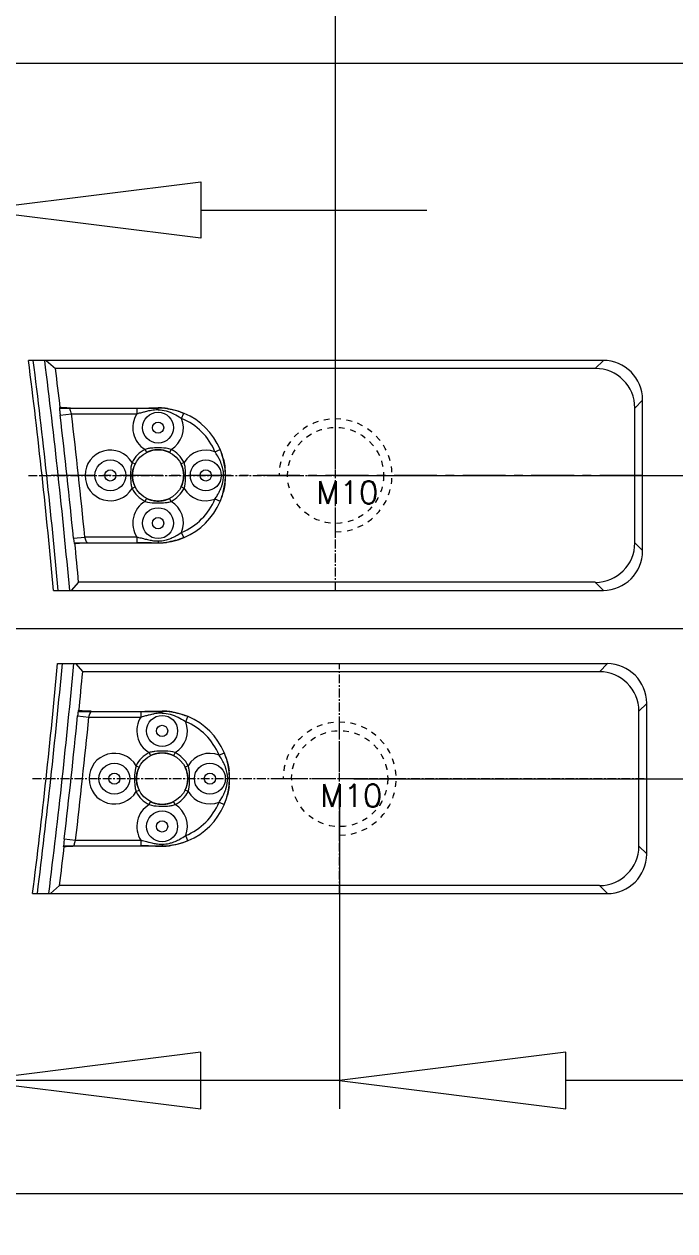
# Model space of a CAD drawing. Header units: millimetres. Extents: x 309 to 11345, y -1340 to 1318.
# Drawn here: x 1652.8 to 1710.4, y 800 to 906.7 of the extents above; entities that cross this region are included whole.
import ezdxf

# ---------------------------------------------------------------- set-up
doc = ezdxf.new("R2010")
doc.units = ezdxf.units.MM
doc.header["$LTSCALE"] = 16.334999
doc.set_wipeout_variables(frame=1)
for name, pattern in [('CENTER', [0.6, 0.375, -0.075, 0.075, -0.075]), ('DIVIDE', [31.75, 12.7, -6.35, 0, -6.35, 0, -6.35]), ('HIDDEN', [0.2, 0.1, -0.1]), ('点画线', [18, 12, -2, 2, -2])]:
    doc.linetypes.add(name, pattern=pattern)
doc.layers.get('0').update_dxf_attribs({"lineweight": 18})
for name, color, linetype, lineweight in [('DEFAULT_2', 8, 'HIDDEN', 18), ('screw', 33, 'Continuous', 13), ('中心线层', 1, '点画线', 18), ('尺寸线层', 3, 'Continuous', 18)]:
    doc.layers.add(name, color=color, linetype=linetype, lineweight=lineweight)
doc.styles.get("Standard").update_dxf_attribs({"font": 'txt.shx', "width": 0.8, "bigfont": 'gbcbig.shx'})
doc.styles.add('TXT', font='txt.shx', dxfattribs={"bigfont": 'gbcbig.shx'})
doc.dimstyles.new('STANDARD$0', dxfattribs={"dimscale": 2, "dimtxt": 3, "dimasz": 3, "dimexe": 1.25, "dimexo": 0.625, "dimgap": 0.5, "dimtad": 0, "dimdsep": 46, "dimtxsty": 'Standard', "dimblk": 'CLOSEDBLANK', "dimcen": 0, "dimdle": 6, "dimclrt": 2, "dimazin": 2, "dimtfac": 2, "dimtmove": 1, "dimatfit": 3, "dimfxl": 0, "dimtolj": 1, "dimarcsym": 0})

# ---------------------------------------------------------------- blocks, each defined once
blk = doc.blocks.new('screw_m10_g')
at = {"layer": 'screw', "color": 1, "linetype": 'CENTER', "ltscale": 0.310989}
for p, q in [((0, -5.5), (0, 5.5)), ((-5.5, 0), (5.5, 0))]:
    blk.add_line(p, q, dxfattribs=at)
at = {"layer": 'screw', "color": 33, "linetype": 'HIDDEN', "ltscale": 0.310989}
blk.add_circle((0, 0), 4.25, dxfattribs=at)
at = {"layer": 'screw', "color": 92, "linetype": 'HIDDEN', "ltscale": 0.310989}
blk.add_arc((0, 0), 5, 270, 180, dxfattribs=at)
at = {"layer": 'screw', "color": 6, "style": 'TXT'}
blk.add_text('M10', height=2, dxfattribs=at).set_placement((-1.7, -2.5))
blk = doc.blocks.new('*X4')
at = {"layer": '尺寸线层', "color": 4, "linetype": 'Continuous'}
blk.add_line((1564.06, 890.25), (1688.43, 890.25), dxfattribs=at)
at = {"layer": '尺寸线层', "color": 6, "insert": (1541.21, 890.25), "char_height": 20, "width": 91.4286, "attachment_point": 5}
blk.add_mtext('29.62', dxfattribs=at)
at = {"color": 18, "linetype": 'Continuous'}
for points in [[(1618.8, 890.25), (1598.8, 892.75), (1598.8, 887.75)], [(1648.43, 890.25), (1668.43, 892.75), (1668.43, 887.75)]]:
    blk.add_wipeout(points, dxfattribs=at).dxf.layer = '尺寸线层'
at = {"layer": '尺寸线层', "color": 4, "linetype": 'Continuous'}
for p, q in [((1618.8, 890.25), (1598.8, 892.75)), ((1598.8, 892.75), (1598.8, 887.75)), ((1618.8, 868.07), (1618.8, 892.75)), ((1648.43, 890.25), (1668.43, 892.75)), ((1648.43, 854.48), (1648.43, 892.75)), ((1668.43, 892.75), (1668.43, 887.75)), ((1598.8, 887.75), (1618.8, 890.25)), ((1668.43, 887.75), (1648.43, 890.25))]:
    blk.add_line(p, q, dxfattribs=at)
blk = doc.blocks.new('_CLOSEDBLANK')
at = {"color": 0, "linetype": 'ByBlock', "lineweight": -2}
for p, q in [((-1, 0.166667), (0, 0)), ((-1, 0.166667), (-1, -0.166667)), ((0, 0), (-1, -0.166667))]:
    blk.add_line(p, q, dxfattribs=at)
blk = doc.blocks.new('*X5')
at = {"layer": '尺寸线层', "color": 4, "linetype": 'Continuous'}
for p, q in [((1664.39, 926.56), (1671.64, 949.51)), ((1671.64, 949.51), (1687.64, 949.51)), ((1608.43, 926.56), (1720.36, 926.56))]:
    blk.add_line(p, q, dxfattribs=at)
at = {"layer": '尺寸线层', "color": 6, "insert": (1708.22, 949.51), "char_height": 20, "width": 82.2857, "attachment_point": 5}
blk.add_mtext('31.94', dxfattribs=at)
at = {"color": 18, "linetype": 'Continuous'}
for points in [[(1648.43, 926.56), (1628.43, 929.06), (1628.43, 924.06)], [(1680.36, 926.56), (1700.36, 929.06), (1700.36, 924.06)]]:
    blk.add_wipeout(points, dxfattribs=at).dxf.layer = '尺寸线层'
at = {"layer": '尺寸线层', "color": 4, "linetype": 'Continuous'}
for p, q in [((1648.43, 926.56), (1628.43, 929.06)), ((1628.43, 929.06), (1628.43, 924.06)), ((1648.43, 854.48), (1648.43, 929.06)), ((1680.36, 926.56), (1700.36, 929.06)), ((1680.36, 868.02), (1680.36, 929.06)), ((1700.36, 929.06), (1700.36, 924.06)), ((1628.43, 924.06), (1648.43, 926.56)), ((1700.36, 924.06), (1680.36, 926.56))]:
    blk.add_line(p, q, dxfattribs=at)
blk = doc.blocks.new('*X6')
at = {"layer": '尺寸线层', "color": 4, "linetype": 'Continuous'}
blk.add_line((1688.43, 813.25), (1558.56, 813.25), dxfattribs=at)
at = {"layer": '尺寸线层', "color": 6, "insert": (1535.71, 813.25), "char_height": 20, "width": 91.4286, "attachment_point": 5}
blk.add_mtext('29.80', dxfattribs=at)
at = {"color": 18, "linetype": 'Continuous'}
for points in [[(1618.63, 813.25), (1598.63, 810.75), (1598.63, 815.75)], [(1648.43, 813.25), (1668.43, 810.75), (1668.43, 815.75)]]:
    blk.add_wipeout(points, dxfattribs=at).dxf.layer = '尺寸线层'
at = {"layer": '尺寸线层', "color": 4, "linetype": 'Continuous'}
for p, q in [((1648.43, 851.98), (1648.43, 810.75)), ((1618.63, 838.91), (1618.63, 810.75)), ((1598.63, 810.75), (1598.63, 815.75)), ((1598.63, 815.75), (1618.63, 813.25)), ((1668.43, 815.75), (1648.43, 813.25)), ((1668.43, 810.75), (1668.43, 815.75)), ((1618.63, 813.25), (1598.63, 810.75)), ((1648.43, 813.25), (1668.43, 810.75))]:
    blk.add_line(p, q, dxfattribs=at)
blk = doc.blocks.new('*X8')
at = {"layer": '尺寸线层', "color": 4, "linetype": 'Continuous'}
blk.add_line((1742.35, 813.25), (1608.43, 813.25), dxfattribs=at)
at = {"layer": '尺寸线层', "color": 6, "insert": (1764.07, 813.25), "char_height": 20, "width": 86.8571, "attachment_point": 5}
blk.add_mtext('32.30', dxfattribs=at)
at = {"color": 18, "linetype": 'Continuous'}
for points in [[(1648.43, 813.25), (1628.43, 810.75), (1628.43, 815.75)], [(1680.72, 813.25), (1700.72, 810.75), (1700.72, 815.75)]]:
    blk.add_wipeout(points, dxfattribs=at).dxf.layer = '尺寸线层'
at = {"layer": '尺寸线层', "color": 4, "linetype": 'Continuous'}
for p, q in [((1648.43, 851.98), (1648.43, 810.75)), ((1680.72, 838.7), (1680.72, 810.75)), ((1628.43, 810.75), (1628.43, 815.75)), ((1628.43, 815.75), (1648.43, 813.25)), ((1700.72, 815.75), (1680.72, 813.25)), ((1700.72, 810.75), (1700.72, 815.75)), ((1648.43, 813.25), (1628.43, 810.75)), ((1680.72, 813.25), (1700.72, 810.75))]:
    blk.add_line(p, q, dxfattribs=at)
blk = doc.blocks.new('*X9')
at = {"layer": '尺寸线层', "color": 4, "linetype": 'Continuous'}
blk.add_line((1757.33, 881.33), (1757.33, 799.95), dxfattribs=at)
at = {"layer": '尺寸线层', "color": 6, "insert": (1757.33, 901.9), "char_height": 20, "width": 82.2857, "attachment_point": 5, "rotation": 90}
blk.add_mtext('13.27', dxfattribs=at)
at = {"color": 18, "linetype": 'Continuous'}
for points in [[(1757.33, 853.23), (1759.83, 873.23), (1754.83, 873.23)], [(1757.33, 839.95), (1759.83, 819.95), (1754.83, 819.95)]]:
    blk.add_wipeout(points, dxfattribs=at).dxf.layer = '尺寸线层'
at = {"layer": '尺寸线层', "color": 4, "linetype": 'Continuous'}
for p, q in [((1759.83, 873.23), (1754.83, 873.23)), ((1754.83, 873.23), (1757.33, 853.23)), ((1757.33, 853.23), (1759.83, 873.23)), ((1732.68, 853.23), (1759.83, 853.23)), ((1681.97, 839.95), (1759.83, 839.95)), ((1754.83, 819.95), (1757.33, 839.95)), ((1757.33, 839.95), (1759.83, 819.95)), ((1759.83, 819.95), (1754.83, 819.95))]:
    blk.add_line(p, q, dxfattribs=at)
blk = doc.blocks.new('*X10')
at = {"layer": '尺寸线层', "color": 4, "linetype": 'Continuous'}
blk.add_line((1688.43, 952.79), (1590.7, 952.79), dxfattribs=at)
at = {"layer": '尺寸线层', "color": 6, "insert": (1567.84, 952.79), "char_height": 20, "width": 91.4286, "attachment_point": 5}
blk.add_mtext('29.62', dxfattribs=at)
at = {"color": 18, "linetype": 'Continuous'}
for points in [[(1618.8, 952.79), (1598.8, 950.29), (1598.8, 955.29)], [(1648.43, 952.79), (1668.43, 950.29), (1668.43, 955.29)]]:
    blk.add_wipeout(points, dxfattribs=at).dxf.layer = '尺寸线层'
at = {"layer": '尺寸线层', "color": 4, "linetype": 'Continuous'}
for p, q in [((1598.8, 950.29), (1598.8, 955.29)), ((1598.8, 955.29), (1618.8, 952.79)), ((1618.8, 868.07), (1618.8, 955.29)), ((1668.43, 955.29), (1648.43, 952.79)), ((1648.43, 854.48), (1648.43, 955.29)), ((1668.43, 950.29), (1668.43, 955.29)), ((1618.8, 952.79), (1598.8, 950.29)), ((1648.43, 952.79), (1668.43, 950.29))]:
    blk.add_line(p, q, dxfattribs=at)
blk = doc.blocks.new('*X11')
at = {"layer": '尺寸线层', "color": 4, "linetype": 'Continuous'}
blk.add_line((1797.55, 895.16), (1797.55, 813.23), dxfattribs=at)
at = {"layer": '尺寸线层', "color": 6, "insert": (1797.55, 914.59), "char_height": 20, "width": 77.7143, "attachment_point": 5, "rotation": 90}
blk.add_mtext('13.55', dxfattribs=at)
at = {"color": 18, "linetype": 'Continuous'}
for points in [[(1797.55, 866.77), (1800.05, 886.77), (1795.05, 886.77)], [(1797.55, 853.23), (1800.05, 833.23), (1795.05, 833.23)]]:
    blk.add_wipeout(points, dxfattribs=at).dxf.layer = '尺寸线层'
at = {"layer": '尺寸线层', "color": 4, "linetype": 'Continuous'}
for p, q in [((1800.05, 886.77), (1795.05, 886.77)), ((1795.05, 886.77), (1797.55, 866.77)), ((1797.55, 866.77), (1800.05, 886.77)), ((1681.61, 866.77), (1800.05, 866.77)), ((1649.68, 853.23), (1800.05, 853.23)), ((1795.05, 833.23), (1797.55, 853.23)), ((1797.55, 853.23), (1800.05, 833.23)), ((1800.05, 833.23), (1795.05, 833.23))]:
    blk.add_line(p, q, dxfattribs=at)

msp = doc.modelspace()

# ---------------------------------------------------------------- linework, layer by layer
at = {"color": 7, "linetype": 'Continuous'}
for p, q in [((1704.048, 876.948), (1653.203, 876.948)), ((1654.774, 876.948), (1655.585, 876.232)), ((1703.332, 876.232), (1704.048, 876.948)), ((1703.332, 876.232), (1655.585, 876.232)), ((1706.828, 872.737), (1707.521, 873.431)), ((1707.521, 860.119), (1707.521, 873.431)), ((1656.005, 872.108), (1657.002, 872.225)), ((1656.01, 872.727), (1664.66, 872.727)), ((1657.002, 872.225), (1662.787, 872.225)), ((1666.746, 871.81), (1666.938, 872.274)), ((1706.828, 860.813), (1706.828, 872.737)), ((1663.513, 869.075), (1663.647, 868.807)), ((1665.807, 869.075), (1665.673, 868.807)), ((1669.695, 868.861), (1670.159, 869.053)), ((1662.359, 867.922), (1662.628, 867.788)), ((1666.96, 867.922), (1666.692, 867.788)), ((1662.359, 865.628), (1662.628, 865.762)), ((1666.96, 865.628), (1666.692, 865.762)), ((1663.513, 864.475), (1663.647, 864.743)), ((1665.807, 864.475), (1665.673, 864.743)), ((1669.695, 864.689), (1670.159, 864.497)), ((1666.938, 861.276), (1666.746, 861.739)), ((1657.184, 861.225), (1658.183, 861.324)), ((1657.302, 860.822), (1664.66, 860.822)), ((1662.787, 861.324), (1658.183, 861.324)), ((1662.787, 861.324), (1662.787, 860.822)), ((1707.521, 860.119), (1706.828, 860.813)), ((1657.637, 857.318), (1656.984, 856.602)), ((1703.332, 857.318), (1657.637, 857.318)), ((1704.048, 856.602), (1703.332, 857.318)), ((1655.42, 856.602), (1704.048, 856.602)), ((1655.779, 850.126), (1704.407, 850.126)), ((1657.344, 850.126), (1657.996, 849.411)), ((1703.692, 849.411), (1704.407, 850.126)), ((1703.692, 849.411), (1657.996, 849.411)), ((1707.187, 845.915), (1707.88, 846.609)), ((1707.88, 833.297), (1707.88, 846.609)), ((1657.543, 845.503), (1658.543, 845.404)), ((1657.661, 845.906), (1665.019, 845.906)), ((1658.543, 845.404), (1663.146, 845.404)), ((1667.105, 844.989), (1667.297, 845.452)), ((1707.187, 833.991), (1707.187, 845.915)), ((1663.872, 842.254), (1664.006, 841.985)), ((1666.166, 842.254), (1666.032, 841.985)), ((1670.054, 842.039), (1670.518, 842.232)), ((1662.718, 841.1), (1662.987, 840.966)), ((1667.319, 841.1), (1667.051, 840.966)), ((1662.718, 838.806), (1662.987, 838.94)), ((1663.872, 837.653), (1664.006, 837.921)), ((1666.166, 837.653), (1666.032, 837.921)), ((1667.319, 838.806), (1667.051, 838.94)), ((1670.054, 837.867), (1670.518, 837.675)), ((1667.297, 834.454), (1667.105, 834.918)), ((1656.364, 834.62), (1657.362, 834.503)), ((1656.369, 834.001), (1665.019, 834.001)), ((1657.362, 834.503), (1663.146, 834.503)), ((1663.146, 834.503), (1663.146, 834.001)), ((1707.88, 833.297), (1707.187, 833.991)), ((1655.944, 830.496), (1655.133, 829.78)), ((1703.692, 830.496), (1655.944, 830.496)), ((1704.407, 829.78), (1703.692, 830.496)), ((1653.562, 829.78), (1704.407, 829.78))]:
    msp.add_line(p, q, dxfattribs=at)
at = {"color": 1, "linetype": 'CENTER', "ltscale": 0.126546}
for p, q in [((1680.362, 856.602), (1680.362, 876.948)), ((1653.203, 866.775), (1707.521, 866.775)), ((1680.721, 829.78), (1680.721, 850.126)), ((1653.562, 839.953), (1707.88, 839.953))]:
    msp.add_line(p, q, dxfattribs=at)
at = {"color": 1, "linetype": 'CENTER', "ltscale": 0.618701}
msp.add_line((1707.521, 866.775), (1654.311, 866.775), dxfattribs=at)
msp.add_lwpolyline([(1568.426, 803.226), (1568.426, 903.226), (1728.426, 903.226), (1728.426, 803.226)], close=True)
at = {"color": 7, "linetype": 'Continuous'}
for centre, radius in [((1664.66, 870.998), 1.368), ((1664.66, 870.998), 0.497), ((1664.66, 866.775), 2.276), ((1660.437, 866.775), 1.368), ((1668.883, 866.775), 1.368), ((1660.437, 866.775), 0.497), ((1668.883, 866.775), 0.497), ((1664.66, 862.552), 1.368), ((1664.66, 862.552), 0.497), ((1665.019, 844.176), 1.368), ((1665.019, 844.176), 0.497), ((1665.019, 839.953), 2.276), ((1660.796, 839.953), 1.368), ((1669.242, 839.953), 1.368), ((1660.796, 839.953), 0.497), ((1669.242, 839.953), 0.497), ((1665.019, 835.73), 1.368), ((1665.019, 835.73), 0.497)]:
    msp.add_circle(centre, radius, dxfattribs=at)
for centre, radius, start, end in [((1054.321, 801.417), 603.626, 5.245407, 7.188137), ((1054.321, 801.417), 604.043, 5.241781, 7.183154), ((1054.321, 801.417), 605.047, 5.233057, 7.171171), ((1704.021, 873.448), 3.5, 360, 90), ((1054.321, 801.417), 605.9, 6.758966, 7.092828), ((1684.582, 875.459), 28.773, 185.30909, 185.97089), ((1693.476, 876.46), 37.722, 186.07893, 186.62525), ((1054.321, 801.417), 605.822, 5.665568, 6.700861), ((1054.321, 801.417), 606.827, 5.665569, 6.700867), ((1664.66, 870.998), 2.239, 146.75294, 239.18722), ((1662.578, 948.559), 75.832, 270.15809, 270.67199), ((1661.673, 877.804), 5.689, 281.29729, 282.46748), ((1664.66, 866.775), 5.953, 270, 90), ((1664.66, 870.998), 2.239, 300.81278, 21.27583), ((1663.285, 866.717), 6.158, 55.80502, 56.44837), ((1664.66, 866.775), 5.451, 22.50432, 67.49567), ((1660.437, 866.775), 2.239, 30.81278, 329.18722), ((1664.66, 866.775), 2.57, 116.49769, 153.50231), ((1664.672, 859.683), 9.524, 88.26416, 90.07492), ((1664.66, 866.775), 2.57, 26.49769, 63.50231), ((1668.883, 866.775), 2.239, 68.72416, 149.18722), ((1661.884, 863.61), 9.412, 33.4841, 33.90864), ((1664.299, 866.616), 6.347, 14.9982, 22.58012), ((1671.746, 866.787), 9.52, 178.26159, 180.07482), ((1657.575, 866.763), 9.518, 358.26047, 0.07381), ((1670.427, 844.09), 22.698, 89.66367, 89.91489), ((1664.66, 866.775), 2.57, 206.49769, 243.50231), ((1664.66, 866.775), 2.57, 296.49769, 333.50231), ((1664.66, 866.775), 5.451, 292.50433, 337.49567), ((1668.883, 866.775), 2.239, 210.81278, 291.27583), ((1664.238, 868.36), 6.577, 326.06627, 329.31307), ((1664.694, 868.086), 6.045, 329.34385, 331.16348), ((1664.413, 866.891), 6.225, 337.37944, 342.77675), ((1664.092, 866.996), 6.563, 342.73364, 345.12222), ((1664.66, 862.552), 2.239, 120.81278, 213.24704), ((1664.648, 873.866), 9.524, 268.26416, 270.07492), ((1664.66, 862.552), 2.239, 338.72417, 59.18722), ((1686.401, 864.12), 29.36, 185.65909, 186.46742), ((1054.321, 801.417), 605.9, 5.293616, 5.626552), ((1662.609, 789.089), 71.734, 89.32312, 89.85783), ((1704.021, 860.102), 3.5, 270, 360), ((1054.68, 905.311), 603.626, 352.811863, 354.754593), ((1054.68, 905.311), 604.043, 352.816846, 354.758219), ((1054.68, 905.311), 605.047, 352.828829, 354.766943), ((1704.38, 846.626), 3.5, 360, 90), ((1054.68, 905.311), 605.9, 354.373448, 354.706384), ((1054.68, 905.311), 605.822, 353.299133, 354.334431), ((1054.68, 905.311), 606.827, 353.299133, 354.334431), ((1686.681, 842.616), 29.281, 173.53179, 174.3423), ((1665.019, 844.176), 2.239, 146.75294, 239.18722), ((1662.937, 921.738), 75.832, 270.15809, 270.67199), ((1662.032, 850.982), 5.689, 281.29729, 282.46748), ((1665.019, 839.953), 5.953, 270, 90), ((1665.019, 844.176), 2.239, 300.81278, 21.27583), ((1663.644, 839.895), 6.158, 55.80502, 56.44836), ((1665.019, 839.953), 5.451, 22.50432, 67.49567), ((1660.796, 839.953), 2.239, 30.81278, 329.18722), ((1665.019, 839.953), 2.57, 116.49769, 153.50231), ((1665.031, 832.862), 9.524, 88.26416, 90.07492), ((1665.019, 839.953), 2.57, 26.49769, 63.50231), ((1669.242, 839.953), 2.239, 68.72416, 149.18722), ((1664.658, 839.795), 6.347, 14.9982, 22.58012), ((1662.243, 836.788), 9.412, 33.48411, 33.90864), ((1672.106, 839.965), 9.52, 178.26159, 180.07482), ((1657.934, 839.941), 9.518, 358.26047, 0.07381), ((1670.786, 817.268), 22.698, 89.66367, 89.91489), ((1665.019, 839.953), 2.57, 206.49769, 243.50231), ((1665.019, 839.953), 2.57, 296.49769, 333.50231), ((1669.242, 839.953), 2.239, 210.81278, 291.27583), ((1664.597, 841.539), 6.577, 326.06627, 329.31307), ((1665.053, 841.264), 6.045, 329.34385, 331.16348), ((1664.772, 840.069), 6.225, 337.37944, 342.77675), ((1664.451, 840.174), 6.563, 342.73364, 345.12222), ((1665.019, 835.73), 2.239, 120.81278, 213.24704), ((1665.007, 847.045), 9.524, 268.26416, 270.07492), ((1665.019, 835.73), 2.239, 338.72417, 59.18722), ((1665.019, 839.953), 5.451, 292.50433, 337.49567), ((1054.68, 905.311), 605.9, 352.907172, 353.241034), ((1681.141, 831.651), 24.954, 173.71483, 174.75529), ((1686.294, 831.103), 30.135, 173.29779, 173.75188), ((1662.968, 762.267), 71.734, 89.32312, 89.85783), ((1704.38, 833.28), 3.5, 270, 0)]:
    msp.add_arc(centre, radius, start, end, dxfattribs=at)
for centre, major_axis, start_param, end_param in [((1703.323, 872.727), (-2.482, -2.482), 2.357564, 3.9256213), ((1703.323, 860.822), (2.482, -2.482), 5.4991567, 7.0672139), ((1703.682, 845.906), (-2.482, -2.482), 2.357564, 3.9256213), ((1703.682, 834.001), (2.482, -2.482), 5.4991567, 7.0672139)]:
    msp.add_ellipse(centre, major_axis=major_axis, ratio=0.9972647, start_param=start_param, end_param=end_param, dxfattribs=at)
for points, knots in [([(1657.002, 872.225), (1656.98, 872.289), (1656.942, 872.409), (1656.903, 872.548), (1656.89, 872.646), (1656.881, 872.688), (1656.895, 872.731), (1656.907, 872.727)], [0, 0, 0, 0, 0.20396944, 0.37725319, 0.44246039, 0.48906804, 0.52694191, 0.52694191, 0.52694191, 0.52694191]), ([(1663.428, 872.378), (1663.382, 872.367), (1663.207, 872.322), (1663.032, 872.278), (1662.901, 872.249)], [0, 0, 0, 0, 0.14121606, 0.54227722, 0.54227722, 0.54227722, 0.54227722]), ([(1663.965, 872.502), (1663.917, 872.493), (1663.738, 872.455), (1663.559, 872.411), (1663.428, 872.378)], [0, 0, 0, 0, 0.1439457, 0.55094027, 0.55094027, 0.55094027, 0.55094027]), ([(1664.66, 872.576), (1664.6, 872.576), (1664.367, 872.568), (1664.135, 872.535), (1663.965, 872.502)], [0, 0, 0, 0, 0.18046423, 0.700451, 0.700451, 0.700451, 0.700451]), ([(1665.558, 872.672), (1665.672, 872.653), (1666.142, 872.56), (1666.601, 872.414), (1666.938, 872.274)], [0, 0, 0, 0, 0.3446022, 1.4380381, 1.4380381, 1.4380381, 1.4380381]), ([(1670.084, 868.203), (1670.058, 868.257), (1669.951, 868.462), (1669.829, 868.66), (1669.734, 868.803)], [0, 0, 0, 0, 0.17997811, 0.69529321, 0.69529321, 0.69529321, 0.69529321]), ([(1670.362, 867.48), (1670.345, 867.546), (1670.27, 867.793), (1670.169, 868.032), (1670.084, 868.203)], [0, 0, 0, 0, 0.20244049, 0.77539583, 0.77539583, 0.77539583, 0.77539583]), ([(1670.243, 865.701), (1670.275, 865.783), (1670.398, 866.133), (1670.462, 866.506), (1670.46, 866.788)], [0, 0, 0, 0, 0.2647989, 1.1146703, 1.1146703, 1.1146703, 1.1146703]), ([(1670.46, 866.788), (1670.46, 866.848), (1670.45, 867.081), (1670.407, 867.313), (1670.362, 867.48)], [0, 0, 0, 0, 0.17912954, 0.70076337, 0.70076337, 0.70076337, 0.70076337]), ([(1669.99, 865.17), (1670.013, 865.212), (1670.105, 865.385), (1670.189, 865.563), (1670.243, 865.701)], [0, 0, 0, 0, 0.14264056, 0.58830169, 0.58830169, 0.58830169, 0.58830169]), ([(1666.034, 861.324), (1666.099, 861.355), (1666.344, 861.48), (1666.577, 861.626), (1666.746, 861.739)], [0, 0, 0, 0, 0.21495387, 0.82487223, 0.82487223, 0.82487223, 0.82487223]), ([(1658.415, 860.822), (1658.398, 860.816), (1658.353, 860.883), (1658.308, 860.973), (1658.242, 861.138), (1658.203, 861.258), (1658.183, 861.324)], [0, 0, 0, 0, 0.05247398, 0.176231, 0.35492026, 0.56326541, 0.56326541, 0.56326541, 0.56326541]), ([(1662.787, 861.324), (1662.835, 861.315), (1663.032, 861.273), (1663.226, 861.222), (1663.374, 861.185)], [0, 0, 0, 0, 0.14540117, 0.6034975, 0.6034975, 0.6034975, 0.6034975]), ([(1663.374, 861.185), (1663.421, 861.173), (1663.615, 861.124), (1663.811, 861.078), (1663.961, 861.049)], [0, 0, 0, 0, 0.14293901, 0.60260037, 0.60260037, 0.60260037, 0.60260037]), ([(1663.961, 861.049), (1664.017, 861.038), (1664.247, 860.997), (1664.482, 860.975), (1664.659, 860.974)], [0, 0, 0, 0, 0.17010861, 0.70273426, 0.70273426, 0.70273426, 0.70273426]), ([(1664.659, 860.974), (1664.724, 860.974), (1664.977, 860.984), (1665.227, 861.033), (1665.408, 861.084)], [0, 0, 0, 0, 0.19444073, 0.75898983, 0.75898983, 0.75898983, 0.75898983]), ([(1665.408, 861.084), (1665.464, 861.1), (1665.678, 861.166), (1665.885, 861.252), (1666.034, 861.324)], [0, 0, 0, 0, 0.17429746, 0.67126064, 0.67126064, 0.67126064, 0.67126064]), ([(1658.543, 845.404), (1658.562, 845.47), (1658.601, 845.59), (1658.667, 845.755), (1658.712, 845.845), (1658.757, 845.912), (1658.774, 845.906)], [0, 0, 0, 0, 0.20803967, 0.38676795, 0.51070072, 0.56326989, 0.56326989, 0.56326989, 0.56326989]), ([(1663.787, 845.557), (1663.741, 845.545), (1663.566, 845.501), (1663.391, 845.456), (1663.26, 845.428)], [0, 0, 0, 0, 0.14121606, 0.54227722, 0.54227722, 0.54227722, 0.54227722]), ([(1664.324, 845.68), (1664.277, 845.671), (1664.097, 845.634), (1663.918, 845.59), (1663.787, 845.557)], [0, 0, 0, 0, 0.1439457, 0.55094027, 0.55094027, 0.55094027, 0.55094027]), ([(1665.019, 845.754), (1664.959, 845.754), (1664.726, 845.747), (1664.494, 845.713), (1664.324, 845.68)], [0, 0, 0, 0, 0.18046423, 0.700451, 0.700451, 0.700451, 0.700451]), ([(1665.917, 845.85), (1666.031, 845.831), (1666.501, 845.738), (1666.96, 845.592), (1667.297, 845.453)], [0, 0, 0, 0, 0.3446022, 1.4380381, 1.4380381, 1.4380381, 1.4380381]), ([(1670.444, 841.381), (1670.417, 841.435), (1670.31, 841.641), (1670.188, 841.838), (1670.093, 841.981)], [0, 0, 0, 0, 0.17997853, 0.69529482, 0.69529482, 0.69529482, 0.69529482]), ([(1670.721, 840.659), (1670.704, 840.724), (1670.629, 840.971), (1670.529, 841.21), (1670.444, 841.381)], [0, 0, 0, 0, 0.20244049, 0.77539583, 0.77539583, 0.77539583, 0.77539583]), ([(1670.819, 839.967), (1670.819, 840.026), (1670.809, 840.26), (1670.766, 840.491), (1670.721, 840.659)], [0, 0, 0, 0, 0.17912954, 0.70076337, 0.70076337, 0.70076337, 0.70076337]), ([(1670.602, 838.879), (1670.634, 838.961), (1670.757, 839.311), (1670.821, 839.684), (1670.819, 839.967)], [0, 0, 0, 0, 0.2647989, 1.1146703, 1.1146703, 1.1146703, 1.1146703]), ([(1670.349, 838.349), (1670.372, 838.39), (1670.464, 838.563), (1670.548, 838.741), (1670.602, 838.879)], [0, 0, 0, 0, 0.14264056, 0.58830169, 0.58830169, 0.58830169, 0.58830169]), ([(1666.393, 834.502), (1666.458, 834.533), (1666.703, 834.658), (1666.936, 834.804), (1667.105, 834.918)], [0, 0, 0, 0, 0.21495387, 0.82487223, 0.82487223, 0.82487223, 0.82487223]), ([(1657.266, 834.001), (1657.254, 833.997), (1657.24, 834.04), (1657.249, 834.082), (1657.262, 834.18), (1657.301, 834.319), (1657.339, 834.439), (1657.362, 834.503)], [0, 0, 0, 0, 0.03783438, 0.08441549, 0.14960482, 0.32286593, 0.52694283, 0.52694283, 0.52694283, 0.52694283]), ([(1663.146, 834.503), (1663.194, 834.493), (1663.391, 834.451), (1663.586, 834.401), (1663.734, 834.363)], [0, 0, 0, 0, 0.14540117, 0.6034975, 0.6034975, 0.6034975, 0.6034975]), ([(1663.734, 834.363), (1663.78, 834.352), (1663.975, 834.303), (1664.17, 834.256), (1664.32, 834.227)], [0, 0, 0, 0, 0.14293901, 0.60260037, 0.60260037, 0.60260037, 0.60260037]), ([(1664.32, 834.227), (1664.376, 834.216), (1664.607, 834.175), (1664.841, 834.153), (1665.018, 834.153)], [0, 0, 0, 0, 0.17010861, 0.70273426, 0.70273426, 0.70273426, 0.70273426]), ([(1665.018, 834.153), (1665.083, 834.153), (1665.336, 834.163), (1665.586, 834.211), (1665.767, 834.262)], [0, 0, 0, 0, 0.19444073, 0.75898983, 0.75898983, 0.75898983, 0.75898983]), ([(1665.767, 834.262), (1665.823, 834.278), (1666.037, 834.344), (1666.244, 834.43), (1666.393, 834.502)], [0, 0, 0, 0, 0.17429746, 0.67126064, 0.67126064, 0.67126064, 0.67126064])]:
    msp.add_open_spline(points, degree=3, knots=knots, dxfattribs=at)
for points in [[(1664.66, 872.576), (1664.903, 872.577), (1665.148, 872.54), (1665.382, 872.475)], [(1665.382, 872.475), (1665.62, 872.41), (1665.85, 872.316), (1666.071, 872.206)], [(1666.071, 872.206), (1666.284, 872.101), (1666.49, 871.98), (1666.689, 871.849)], [(1663.693, 869.128), (1663.632, 869.113), (1663.572, 869.096), (1663.513, 869.075)], [(1664.029, 869.183), (1663.916, 869.172), (1663.803, 869.155), (1663.693, 869.128)], [(1664.659, 869.208), (1664.449, 869.208), (1664.238, 869.204), (1664.029, 869.183)], [(1665.807, 869.075), (1665.537, 869.17), (1665.246, 869.194), (1664.96, 869.203)], [(1662.359, 867.922), (1662.265, 867.653), (1662.24, 867.361), (1662.231, 867.076)], [(1667.013, 867.741), (1666.998, 867.802), (1666.981, 867.863), (1666.96, 867.922)], [(1662.227, 866.775), (1662.227, 866.564), (1662.23, 866.352), (1662.252, 866.143)], [(1667.068, 867.404), (1667.057, 867.517), (1667.04, 867.631), (1667.013, 867.741)], [(1667.093, 866.775), (1667.093, 866.985), (1667.089, 867.195), (1667.068, 867.404)], [(1662.252, 866.143), (1662.263, 866.03), (1662.28, 865.917), (1662.307, 865.807)], [(1662.307, 865.807), (1662.321, 865.747), (1662.339, 865.687), (1662.359, 865.628)], [(1666.96, 865.628), (1667.055, 865.897), (1667.079, 866.189), (1667.088, 866.474)], [(1663.513, 864.475), (1663.782, 864.38), (1664.074, 864.355), (1664.359, 864.346)], [(1664.66, 864.342), (1664.87, 864.342), (1665.081, 864.346), (1665.29, 864.367)], [(1665.29, 864.367), (1665.403, 864.378), (1665.516, 864.395), (1665.627, 864.422)], [(1665.627, 864.422), (1665.687, 864.436), (1665.748, 864.454), (1665.807, 864.475)], [(1666.139, 861.004), (1665.895, 860.939), (1665.647, 860.888), (1665.397, 860.854)], [(1666.938, 861.276), (1666.679, 861.167), (1666.411, 861.077), (1666.139, 861.004)], [(1665.019, 845.754), (1665.262, 845.755), (1665.507, 845.718), (1665.741, 845.654)], [(1665.741, 845.654), (1665.979, 845.589), (1666.209, 845.494), (1666.43, 845.384)], [(1666.43, 845.384), (1666.643, 845.279), (1666.849, 845.159), (1667.048, 845.027)], [(1664.052, 842.306), (1663.991, 842.292), (1663.931, 842.274), (1663.872, 842.254)], [(1664.388, 842.361), (1664.275, 842.35), (1664.162, 842.333), (1664.052, 842.306)], [(1665.019, 842.386), (1664.808, 842.386), (1664.597, 842.382), (1664.388, 842.361)], [(1666.166, 842.254), (1665.897, 842.348), (1665.605, 842.373), (1665.32, 842.382)], [(1662.718, 841.1), (1662.624, 840.831), (1662.599, 840.539), (1662.59, 840.254)], [(1667.372, 840.92), (1667.357, 840.981), (1667.34, 841.041), (1667.319, 841.1)], [(1667.427, 840.582), (1667.416, 840.695), (1667.399, 840.809), (1667.372, 840.92)], [(1667.452, 839.953), (1667.452, 840.163), (1667.448, 840.373), (1667.427, 840.582)], [(1662.586, 839.953), (1662.586, 839.742), (1662.59, 839.531), (1662.611, 839.321)], [(1662.611, 839.321), (1662.622, 839.208), (1662.639, 839.096), (1662.666, 838.985)], [(1662.666, 838.985), (1662.68, 838.925), (1662.698, 838.865), (1662.718, 838.806)], [(1667.319, 838.806), (1667.414, 839.075), (1667.438, 839.367), (1667.447, 839.652)], [(1663.872, 837.653), (1664.141, 837.558), (1664.433, 837.534), (1664.718, 837.525)], [(1665.019, 837.52), (1665.229, 837.52), (1665.44, 837.524), (1665.649, 837.545)], [(1665.649, 837.545), (1665.762, 837.556), (1665.875, 837.574), (1665.986, 837.6)], [(1665.986, 837.6), (1666.047, 837.615), (1666.107, 837.632), (1666.166, 837.653)], [(1666.499, 834.183), (1666.255, 834.117), (1666.006, 834.066), (1665.756, 834.032)], [(1667.297, 834.454), (1667.038, 834.346), (1666.77, 834.255), (1666.499, 834.183)]]:
    msp.add_open_spline(points, degree=3, dxfattribs=at)
at = {"layer": 'DEFAULT_2', "color": 8, "linetype": 'HIDDEN'}
for p, q in [((1655.972, 872.762), (1655.933, 872.796)), ((1656.01, 872.727), (1655.972, 872.762)), ((1662.787, 872.727), (1662.787, 872.225)), ((1664.66, 872.727), (1664.66, 872.747)), ((1664.66, 872.576), (1664.66, 872.729)), ((1657.235, 860.749), (1657.302, 860.822)), ((1664.659, 860.974), (1664.66, 860.821)), ((1664.66, 860.803), (1664.66, 860.822)), ((1657.628, 845.943), (1657.595, 845.979)), ((1657.661, 845.906), (1657.628, 845.943)), ((1663.146, 845.906), (1663.146, 845.404)), ((1665.019, 845.906), (1665.019, 845.925)), ((1665.019, 845.754), (1665.019, 845.907)), ((1656.292, 833.932), (1656.369, 834.001)), ((1665.018, 834.153), (1665.019, 833.999)), ((1665.019, 833.981), (1665.019, 834.001))]:
    msp.add_line(p, q, dxfattribs=at)
for centre, radius, start, end in [((1664.66, 867.367), 5.38, 85.46182, 90.00139), ((1664.643, 867.197), 5.551, 80.5054, 85.42446), ((1664.626, 866.842), 2.195, 107.179, 116.48967), ((1664.643, 866.791), 2.249, 103.44973, 107.18007), ((1664.649, 866.768), 2.273, 101.48757, 103.4524), ((1664.659, 866.709), 2.332, 83.96158, 101.44124), ((1664.665, 866.741), 2.301, 78.35782, 83.9621), ((1664.67, 866.766), 2.275, 76.33085, 78.35201), ((1664.683, 866.816), 2.223, 63.56063, 76.34614), ((1664.58, 866.815), 2.182, 153.50458, 155.22242), ((1664.727, 866.809), 2.195, 17.15521, 26.48963), ((1664.745, 866.775), 2.352, 173.95671, 180.002), ((1664.694, 866.78), 2.301, 168.37235, 173.95723), ((1664.632, 866.794), 2.237, 155.2867, 168.38709), ((1664.575, 866.775), 2.352, 353.95129, 359.9973), ((1664.967, 866.753), 5.665, 0.33512, 7.29743), ((1664.962, 866.796), 5.67, 352.74988, 359.90339), ((1664.593, 866.741), 2.195, 197.21769, 206.48977), ((1664.739, 866.735), 2.182, 333.50456, 335.21674), ((1664.688, 866.756), 2.237, 335.28097, 348.37441), ((1664.626, 866.77), 2.301, 348.35969, 353.95181), ((1664.637, 866.734), 2.223, 243.56063, 256.34679), ((1664.676, 866.759), 2.249, 283.44901, 287.18002), ((1664.693, 866.708), 2.195, 287.17896, 296.48967), ((1664.654, 866.809), 2.301, 258.35844, 263.96209), ((1664.66, 866.84), 2.332, 263.96158, 281.44045), ((1664.67, 866.781), 2.273, 281.48677, 283.45167), ((1683.966, 863.848), 26.91, 186.47487, 186.61342), ((1664.964, 928.647), 67.845, 269.25363, 269.74272), ((1664.634, 866.523), 5.72, 270.25589, 277.65957), ((1683.684, 842.953), 26.265, 173.38237, 173.52432), ((1665.019, 840.545), 5.38, 85.46182, 90.00139), ((1665.002, 840.375), 5.551, 80.5054, 85.42446), ((1665.018, 839.888), 2.332, 83.96158, 101.44124), ((1665.024, 839.919), 2.301, 78.35782, 83.9621), ((1665.029, 839.944), 2.275, 76.33085, 78.35201), ((1664.985, 840.02), 2.195, 107.179, 116.48967), ((1665.002, 839.97), 2.249, 103.44973, 107.18007), ((1665.042, 839.994), 2.223, 63.56063, 76.34614), ((1665.104, 839.953), 2.352, 173.95671, 180.002), ((1665.053, 839.958), 2.301, 168.37235, 173.95723), ((1664.991, 839.972), 2.237, 155.2867, 168.38709), ((1664.94, 839.993), 2.182, 153.50458, 155.22242), ((1665.086, 839.987), 2.195, 17.15521, 26.48963), ((1665.326, 839.932), 5.665, 0.33512, 7.29743), ((1664.952, 839.919), 2.195, 197.21769, 206.48977), ((1665.098, 839.914), 2.182, 333.50456, 335.21674), ((1665.047, 839.934), 2.237, 335.28097, 348.37441), ((1664.985, 839.948), 2.301, 348.35969, 353.95181), ((1664.934, 839.953), 2.352, 353.95129, 359.9973), ((1665.321, 839.974), 5.67, 352.74988, 359.90339), ((1664.996, 839.912), 2.223, 243.56063, 256.34679), ((1665.053, 839.886), 2.195, 287.17896, 296.48967), ((1665.014, 839.988), 2.301, 258.35844, 263.96209), ((1665.02, 840.019), 2.332, 263.96158, 281.44045), ((1665.035, 839.937), 2.249, 281.48677, 287.18002), ((1665.323, 901.826), 67.845, 269.25363, 269.74272), ((1664.993, 839.701), 5.72, 270.25589, 277.65957)]:
    msp.add_arc(centre, radius, start, end, dxfattribs=at)
for points, knots in [([(1656.907, 872.727), (1656.791, 872.731), (1656.572, 872.739), (1656.312, 872.751), (1656.137, 872.764), (1656.04, 872.772), (1655.977, 872.784), (1655.941, 872.789), (1655.933, 872.796)], [0, 0, 0, 0, 0.35023885, 0.65605164, 0.78034362, 0.87850059, 0.9458787, 0.9791541, 0.9791541, 0.9791541, 0.9791541]), ([(1663.468, 872.732), (1663.566, 872.734), (1663.963, 872.74), (1664.36, 872.745), (1664.66, 872.747)], [0, 0, 0, 0, 0.2942333, 1.1922897, 1.1922897, 1.1922897, 1.1922897]), ([(1670.632, 866.786), (1670.633, 866.786), (1670.584, 866.791), (1670.583, 866.787), (1670.56, 866.788)], [0, 0, 0, 0, 0.002320803, 0.072119252, 0.072119252, 0.072119252, 0.072119252]), ([(1657.235, 860.749), (1657.244, 860.758), (1657.291, 860.762), (1657.37, 860.776), (1657.495, 860.784), (1657.647, 860.794), (1657.824, 860.802), (1658.082, 860.812), (1658.28, 860.818), (1658.415, 860.822)], [0, 0, 0, 0, 0.0394013, 0.1256041, 0.2516763, 0.4087215, 0.587754, 0.7808488, 1.1839075, 1.1839075, 1.1839075, 1.1839075]), ([(1658.774, 845.906), (1658.64, 845.91), (1658.441, 845.916), (1658.183, 845.926), (1658.007, 845.934), (1657.854, 845.944), (1657.729, 845.952), (1657.65, 845.966), (1657.603, 845.97), (1657.595, 845.979)], [0, 0, 0, 0, 0.4025707, 0.5956818, 0.7746137, 0.9317523, 1.0580795, 1.1443606, 1.1838954, 1.1838954, 1.1838954, 1.1838954]), ([(1663.827, 845.911), (1663.925, 845.912), (1664.322, 845.919), (1664.719, 845.924), (1665.019, 845.925)], [0, 0, 0, 0, 0.2942333, 1.1922897, 1.1922897, 1.1922897, 1.1922897]), ([(1670.991, 839.965), (1670.992, 839.965), (1670.943, 839.969), (1670.942, 839.966), (1670.919, 839.966)], [0, 0, 0, 0, 0.002320803, 0.072119252, 0.072119252, 0.072119252, 0.072119252]), ([(1656.292, 833.932), (1656.3, 833.939), (1656.336, 833.945), (1656.399, 833.956), (1656.496, 833.964), (1656.671, 833.977), (1656.931, 833.989), (1657.15, 833.997), (1657.266, 834.001)], [0, 0, 0, 0, 0.03327532, 0.10065397, 0.19880898, 0.32309935, 0.62893448, 0.97915945, 0.97915945, 0.97915945, 0.97915945])]:
    msp.add_open_spline(points, degree=3, knots=knots, dxfattribs=at)
for points in [[(1670.429, 868.259), (1670.499, 868.001), (1670.552, 867.738), (1670.586, 867.473)], [(1662.393, 866.775), (1662.393, 866.545), (1662.427, 866.312), (1662.495, 866.093)], [(1666.927, 866.775), (1666.927, 867.004), (1666.893, 867.236), (1666.825, 867.455)], [(1670.586, 866.08), (1670.553, 865.821), (1670.502, 865.563), (1670.434, 865.311)], [(1664.081, 860.808), (1663.873, 860.811), (1663.665, 860.815), (1663.457, 860.818)], [(1670.788, 841.437), (1670.858, 841.179), (1670.911, 840.916), (1670.945, 840.651)], [(1667.286, 839.953), (1667.286, 840.182), (1667.252, 840.414), (1667.184, 840.633)], [(1662.752, 839.953), (1662.752, 839.723), (1662.786, 839.491), (1662.854, 839.271)], [(1670.946, 839.259), (1670.913, 838.999), (1670.861, 838.742), (1670.794, 838.489)], [(1664.44, 833.986), (1664.232, 833.989), (1664.024, 833.993), (1663.816, 833.996)]]:
    msp.add_open_spline(points, degree=3, dxfattribs=at)
at = {"layer": '中心线层', "linetype": 'DIVIDE'}
msp.add_line((1565.426, 853.226), (1731.426, 853.226), dxfattribs=at)

# ---------------------------------------------------------------- block references
at = {"layer": 'screw'}
for p in [(1680.362, 866.775), (1680.721, 839.953)]:
    msp.add_blockref('screw_m10_g', p, dxfattribs=at)

# ---------------------------------------------------------------- next in the draw order: dimensions: what is measured, and where the dimension line sits
at = {"layer": '尺寸线层'}
dim = msp.add_linear_dim(base=(1648.4257, 890.2476), p1=(1618.8008, 866.8155), p2=(1648.4257, 853.2259), dimstyle='STANDARD$0', override={"dimtxt": 10, "dimasz": 10, "dimgap": 0, "dimzin": 0, "dimsah": 1, "dimdle": 20, "dimclrd": 4, "dimclre": 4, "dimclrt": 6, "dimtfill": 1, "dimtzin": 8}, dxfattribs=at)
dim.commit()
dim.dimension.update_dxf_attribs({"geometry": '*X4', "text_midpoint": (1541.206, 890.2476), "dimtype": 160})

# ---------------------------------------------------------------- next in the draw order: dimensions: what is measured, and where the dimension line sits
dim = msp.add_linear_dim(base=(1680.362, 926.56), p1=(1648.426, 853.226), p2=(1680.362, 866.775), dimstyle='STANDARD$0', override={"dimtxt": 10, "dimasz": 10, "dimgap": 0, "dimzin": 0, "dimsah": 1, "dimdle": 20, "dimclrd": 4, "dimclre": 4, "dimclrt": 6, "dimtfill": 1, "dimtzin": 8}, dxfattribs=at)
dim.commit()
dim.dimension.update_dxf_attribs({"geometry": '*X5', "text_midpoint": (1708.215, 949.509)})

# ---------------------------------------------------------------- next in the draw order: dimensions: what is measured, and where the dimension line sits
dim = msp.add_linear_dim(base=(1618.63, 813.254), p1=(1648.426, 853.226), p2=(1618.63, 840.157), dimstyle='STANDARD$0', override={"dimtxt": 10, "dimasz": 10, "dimgap": 0, "dimzin": 0, "dimsah": 1, "dimdle": 20, "dimclrd": 4, "dimclre": 4, "dimclrt": 6, "dimtfill": 1, "dimtzin": 8}, dxfattribs=at)
dim.commit()
dim.dimension.update_dxf_attribs({"geometry": '*X6', "text_midpoint": (1535.708, 813.254), "dimtype": 160})

# ---------------------------------------------------------------- next in the draw order: dimensions: what is measured, and where the dimension line sits
dim = msp.add_linear_dim(base=(1648.4257, 813.2537), p1=(1680.7213, 839.9532), p2=(1648.4257, 853.2259), dimstyle='STANDARD$0', override={"dimtxt": 10, "dimasz": 10, "dimgap": 0, "dimzin": 0, "dimsah": 1, "dimdle": 20, "dimclrd": 4, "dimclre": 4, "dimclrt": 6, "dimtfill": 1, "dimtzin": 8}, dxfattribs=at)
dim.commit()
dim.dimension.update_dxf_attribs({"geometry": '*X8', "text_midpoint": (1764.0654, 813.2537), "dimtype": 160})

# ---------------------------------------------------------------- next in the draw order: dimensions: what is measured, and where the dimension line sits
dim = msp.add_linear_dim(base=(1757.331, 839.953), p1=(1731.426, 853.226), p2=(1680.721, 839.953), angle=90, dimstyle='STANDARD$0', override={"dimtxt": 10, "dimasz": 10, "dimgap": 0, "dimzin": 0, "dimsah": 1, "dimdle": 20, "dimclrd": 4, "dimclre": 4, "dimclrt": 6, "dimtfill": 1, "dimtzin": 8}, dxfattribs=at)
dim.commit()
dim.dimension.update_dxf_attribs({"geometry": '*X9', "text_midpoint": (1757.331, 901.897), "dimtype": 160})

# ---------------------------------------------------------------- next in the draw order: dimensions: what is measured, and where the dimension line sits
dim = msp.add_linear_dim(base=(1618.8008, 952.7926), p1=(1648.4257, 853.2259), p2=(1618.8008, 866.8155), dimstyle='STANDARD$0', override={"dimtxt": 10, "dimasz": 10, "dimgap": 0, "dimzin": 0, "dimsah": 1, "dimdle": 20, "dimclrd": 4, "dimclre": 4, "dimclrt": 6, "dimtfill": 1, "dimtzin": 8}, dxfattribs=at)
dim.commit()
dim.dimension.update_dxf_attribs({"geometry": '*X10', "text_midpoint": (1567.8436, 952.7926), "dimtype": 160})

# ---------------------------------------------------------------- next in the draw order: dimensions: what is measured, and where the dimension line sits
dim = msp.add_linear_dim(base=(1797.547, 853.226), p1=(1680.362, 866.775), p2=(1648.426, 853.226), angle=90, dimstyle='STANDARD$0', override={"dimtxt": 10, "dimasz": 10, "dimgap": 0, "dimzin": 0, "dimsah": 1, "dimdle": 20, "dimclrd": 4, "dimclre": 4, "dimclrt": 6, "dimtfill": 1, "dimtzin": 8}, dxfattribs=at)
dim.commit()
dim.dimension.update_dxf_attribs({"geometry": '*X11', "text_midpoint": (1797.547, 914.59), "dimtype": 160})

doc.saveas('drawing.dxf')
